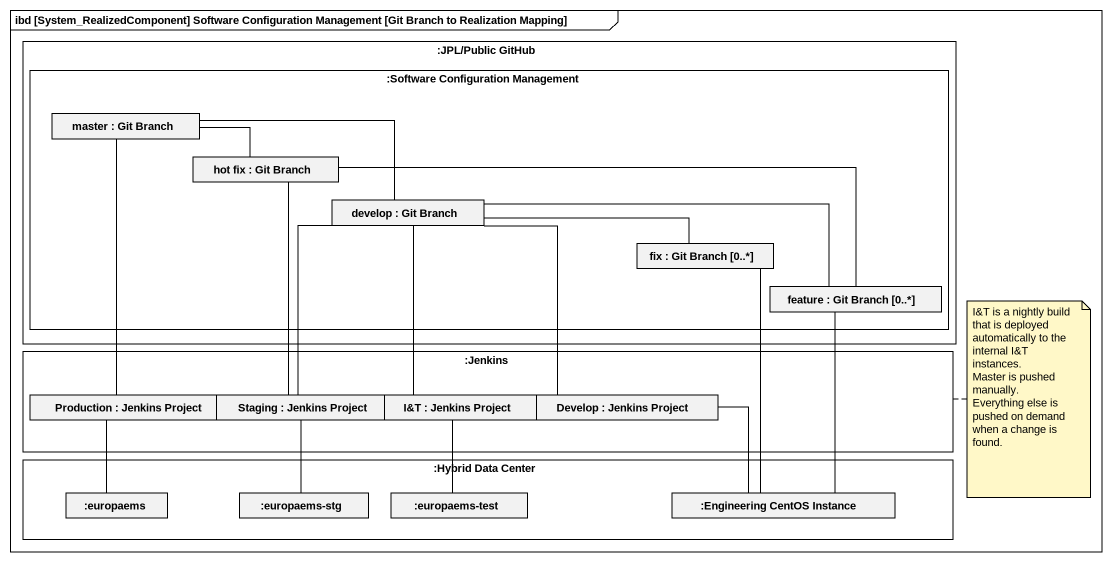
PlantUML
@startuml
mainframe ibd [System_RealizedComponent] Software Configuration Management [Git Branch to Realization Mapping]
rectangle ":JPL/Public GitHub" as JPL_Public_GitHub {
  rectangle ":Software Configuration Management" as Software_Configuration {
    rectangle "master : Git Branch" as master
    rectangle "hot fix : Git Branch" as hot_fix
    rectangle "develop : Git Branch" as develop
    rectangle "fix : Git Branch [0..*]" as fix
    rectangle "feature : Git Branch [0..*]" as feature
  }
}
rectangle ":Jenkins" as Jenkins {
  rectangle "Production : Jenkins Project" as Production
  rectangle "Staging : Jenkins Project" as Staging
  rectangle "I&T : Jenkins Project" as I_T
  rectangle "Develop : Jenkins Project" as Develop
}
rectangle ":Hybrid Data Center" as Hybrid_Data_Center {
  rectangle ":europaems" as europaems
  rectangle ":europaems-stg" as europaems_stg
  rectangle ":europaems-test" as europaems_test
  rectangle ":Engineering CentOS Instance" as Engineering_CentOS_Instance
}
master -- Production
hot_fix -left- master
hot_fix -- Staging
develop -left- master
develop -- Staging
develop -- I_T
develop -- Develop
fix -left- develop
fix -- Engineering_CentOS_Instance
feature -left- hot_fix
feature -left- develop
feature -- Engineering_CentOS_Instance
Production -- europaems
Staging -- europaems_stg
I_T -- europaems_test
Develop -- Engineering_CentOS_Instance
note right of Jenkins
  I&T is a nightly build that is deployed automatically to the internal I&T instances.
  Master is pushed manually.
  Everything else is pushed on demand when a change is found.
end note
@enduml
